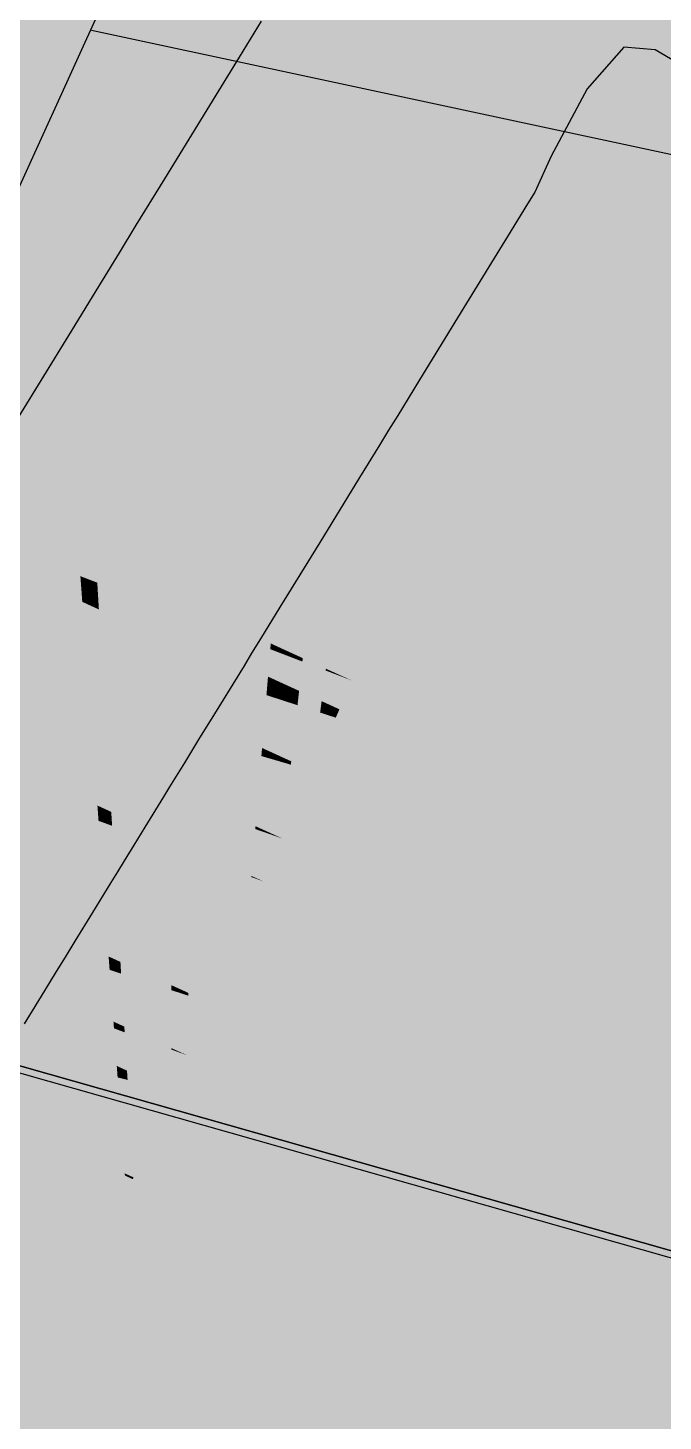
# Model space of a CAD drawing. Header units: millimetres. Extents: x 340454 to 342791, y 6993867 to 6995092.
# Drawn here: x 340714.38 to 340717.31, y 6994448.86 to 6994455.29 of the extents above; entities that cross this region are included whole.
import ezdxf

# ---------------------------------------------------------------- set-up
doc = ezdxf.new("R2010")
doc.units = ezdxf.units.MM
doc.header["$LTSCALE"] = 10
for name, color, linetype in [('A-MODELAGEM', 7, 'Continuous'), ('F-HZ-CORREDOR-FEAT', 2, 'Continuous'), ('Logo Inovar', 104, 'Continuous'), ('Lotes', 7, 'Continuous'), ('T-HM-CURVA_INTERMEDIARIA', 45, 'Continuous'), ('TRAMA', 7, 'Continuous'), ('URB-Quadras', 3, 'Continuous')]:
    doc.layers.add(name, color=color, linetype=linetype)
doc.layers.add('PDF_VIAS', color=7, linetype='Continuous', true_color=0x818181)
pattern_1 = [(45, (337861.49948, 6993610.78793), (0, 0.215526147), [0.4572, -0.1524]), (135, (337861.60724, 6993610.8957), (2e-17, 0.215526147), [0.4572, -0.1524])]

msp = doc.modelspace()

# ---------------------------------------------------------------- hatches: boundary and pattern name
at = {"layer": 'Logo Inovar'}
h = msp.add_hatch(dxfattribs=at)
h.set_pattern_fill('GRASS', color=253, scale=0.05)
h.set_pattern_definition([(90, (337861.4995, 6993200.848), (-0.8980256, 0.8980256), [0.238125, -1.5579262]), (45, (337861.4995, 6993200.848), (-0.8980256, 0.8980256), [0.238125, -1.031875]), (135, (337861.4995, 6993200.848), (-0.8980256, -0.8980256), [0.238125, -1.031875])])
h.paths.add_polyline_path([(340796.2247, 6994427.2268), (340795.3493, 6994431.341), (340794.8357, 6994432.9734), (340792.4255, 6994434.3976), (340789.8327, 6994433.5942), (340788.1895, 6994434.0507), (340786.6922, 6994435.4383), (340785.1272, 6994436.4533), (340779.3157, 6994440.2221), (340773.9499, 6994443.0594), (340773.0985, 6994443.4307), (340748.2707, 6994448.0859), (340714.7618, 6994455.2664), (340712.6866, 6994450.9348)])
at = {"layer": 'TRAMA'}
h = msp.add_hatch(dxfattribs=at)
h.set_pattern_fill('AR-HBONE', color=253, scale=0.0015)
h.set_pattern_definition(pattern_1)
edge = h.paths.add_edge_path()
edge.add_line((340715.8223, 6994459.967), (340715.9303, 6994460.3421))
edge.add_line((340715.9303, 6994460.3421), (340714.912, 6994460.6217))
edge.add_arc((340705.6499, 6994464.4001), 10.0032, 336.95555, 337.80751, ccw=False)
edge.add_line((340714.8548, 6994460.4844), (340711.1097, 6994452.2956))
edge.add_line((340711.1097, 6994452.2956), (340711.4735, 6994452.1292))
edge.add_line((340711.4735, 6994452.1292), (340711.8372, 6994451.9628))
edge.add_line((340711.8372, 6994451.9628), (340712.1084, 6994451.8388))
edge.add_line((340712.1084, 6994451.8388), (340715.8223, 6994459.967))
h = msp.add_hatch(dxfattribs=at)
h.set_pattern_fill('AR-HBONE', color=253, scale=0.0015)
h.set_pattern_definition([(45, (340755.23036, 6994449.10018), (0, 0.21552615), [0.4572, -0.1524]), (135, (340755.33812, 6994449.20794), (2e-17, 0.21552615), [0.4572, -0.1524])])
h.paths.add_polyline_path([(340756.3296, 6994449.254), (340755.847, 6994449.3847), (340755.8457, 6994449.3797), (340754.4102, 6994449.7739), (340754.2778, 6994449.2917, 0.044622), (340755.9825, 6994447.9176)])
h.paths.add_polyline_path([(340716.6553, 6994459.6245), (340720.6048, 6994458.5397), (340720.6108, 6994458.5541), (340720.7985, 6994458.5612), (340720.7889, 6994458.4892), (340720.8948, 6994458.4601), (340720.9078, 6994458.4917), (340721.0493, 6994458.4739), (340721.0785, 6994458.4097), (340721.2063, 6994458.3746), (340721.2507, 6994458.4814), (340721.4384, 6994458.4885), (340721.4156, 6994458.3171), (340721.4964, 6994458.2949), (340721.5476, 6994458.419), (340721.6892, 6994458.4013), (340721.6922, 6994458.3945), (340721.8602, 6994458.4008), (340721.8337, 6994458.2022), (340721.9078, 6994458.1819), (340721.9694, 6994458.3313), (340722.111, 6994458.3136), (340722.2083, 6994458.0994), (340727.5233, 6994456.6396), (340727.5825, 6994456.7821), (340727.7702, 6994456.7892), (340727.7423, 6994456.5795), (340727.8136, 6994456.5599), (340727.8794, 6994456.7197), (340728.021, 6994456.7019), (340728.1242, 6994456.4746), (340728.1248, 6994456.4745), (340728.2223, 6994456.7094), (340728.41, 6994456.7165), (340728.3715, 6994456.4273), (340728.3399, 6994456.4154), (340728.5659, 6994456.3533), (340728.4543, 6994456.4893), (340728.5193, 6994456.647), (340728.6608, 6994456.6293), (340728.6639, 6994456.6225), (340728.8318, 6994456.6288), (340728.7933, 6994456.3396), (340728.7184, 6994456.3114), (340729.0176, 6994456.2293), (340728.8761, 6994456.4016), (340728.9411, 6994456.5593), (340729.0826, 6994456.5416), (340729.1841, 6994456.3181), (340729.09, 6994456.2094), (340754.2778, 6994449.2917), (340754.4102, 6994449.7739), (340716.7018, 6994460.1302), (340716.5096, 6994460.1853), (340716.3988, 6994459.8009), (340716.2109, 6994459.855), (340712.4722, 6994451.6724), (340712.5647, 6994451.6301), (340712.9269, 6994451.4645)])
h = msp.add_hatch(dxfattribs=at)
h.set_pattern_fill('MUDST', color=253, scale=0.8)
h.set_pattern_definition([(0, (340635.80378, 6994418.6693), (0.4, 0.2), [0.2, -0.2, 0, -0.2, 0, -0.2])])
edge = h.paths.add_edge_path()
edge.add_arc((340775.0185, 6994431.6768), 64.7097, 154.412233, 158.620376)
edge.add_line((340714.7618, 6994455.2664), (340748.2707, 6994448.0859))
edge.add_line((340748.2707, 6994448.0859), (340771.8655, 6994443.6619))
edge.add_arc((340774.748, 6994446.1866), 3.8318, 208.00531, 221.21397, ccw=False)
edge.add_arc((340767.319, 6994441.4674), 4.9895, 35.81786, 101.46147)
edge.add_arc((340762.8138, 6994458.1365), 12.2919, 226.01774, 286.61018, ccw=False)
edge.add_line((340754.2778, 6994449.2917), (340716.6553, 6994459.6245))
h = msp.add_hatch(dxfattribs=at)
h.set_pattern_fill('AR-HBONE', color=253, scale=0.0015)
h.set_pattern_definition(pattern_1)
h.paths.add_polyline_path([(340709.0569, 6994447.807), (340802.2143, 6994421.369), (340803.3046, 6994425.2175), (340710.7401, 6994451.4873)])

# ---------------------------------------------------------------- linework, layer by layer
at = {"layer": 'A-MODELAGEM', "color": 161, "linetype": 'Continuous', "lineweight": -3}
for points in [[(340716.8201, 6994454.4866), (340717.2937, 6994455.5908), (340716.3858, 6994455.5367)], [(340715.8136, 6994454.9465), (340715.8678, 6994455.5058), (340715.7097, 6994454.994)], [(340715.7097, 6994454.994), (340715.8678, 6994455.5058), (340715.7518, 6994455.4989)], [(340715.9267, 6994454.8948), (340715.996, 6994455.5134), (340715.8136, 6994454.9465)], [(340715.8136, 6994454.9465), (340715.996, 6994455.5134), (340715.8678, 6994455.5058)], [(340716.0837, 6994454.8231), (340716.1771, 6994455.5242), (340715.9267, 6994454.8948)], [(340715.9267, 6994454.8948), (340716.1771, 6994455.5242), (340715.996, 6994455.5134)], [(340716.1921, 6994454.7736), (340716.3043, 6994455.5318), (340716.0837, 6994454.8231)], [(340716.0837, 6994454.8231), (340716.3043, 6994455.5318), (340716.1771, 6994455.5242)], [(340716.2081, 6994454.7663), (340716.3232, 6994455.5329), (340716.1921, 6994454.7736)], [(340716.1921, 6994454.7736), (340716.3232, 6994455.5329), (340716.3043, 6994455.5318)], [(340716.2608, 6994454.7422), (340716.3858, 6994455.5367), (340716.2081, 6994454.7663)], [(340716.2081, 6994454.7663), (340716.3858, 6994455.5367), (340716.3232, 6994455.5329)], [(340716.8201, 6994454.4866), (340716.3858, 6994455.5367), (340716.2608, 6994454.7422)], [(340714.3356, 6994455.4989), (340713.9774, 6994454.991), (340714.4196, 6994455.4407)], [(340714.4196, 6994455.4407), (340713.9774, 6994454.991), (340714.4641, 6994454.841)], [(340714.4196, 6994455.4407), (340714.5556, 6994455.0412), (340714.5295, 6994455.4697)], [(340714.4196, 6994455.4407), (340714.4641, 6994454.841), (340714.5556, 6994455.0412)], [(340714.5295, 6994455.4697), (340714.5556, 6994455.0412), (340714.7371, 6994455.4384)], [(340715.2008, 6994455.2265), (340715.2053, 6994455.4663), (340715.0318, 6994455.3038)], [(340715.4341, 6994455.4799), (340715.2053, 6994455.4663), (340715.2008, 6994455.2265)], [(340715.4179, 6994455.1273), (340715.4341, 6994455.4799), (340715.2008, 6994455.2265)], [(340715.7518, 6994455.4989), (340715.4341, 6994455.4799), (340715.4179, 6994455.1273)], [(340715.7097, 6994454.994), (340715.7518, 6994455.4989), (340715.4179, 6994455.1273)], [(340715.0318, 6994455.3038), (340714.7371, 6994455.4384), (340714.5556, 6994455.0412)], [(340715.0332, 6994454.3893), (340715.0318, 6994455.3038), (340714.5556, 6994455.0412)], [(340715.0332, 6994454.3893), (340715.2008, 6994455.2265), (340715.0318, 6994455.3038)], [(340715.185, 6994454.3975), (340715.2008, 6994455.2265), (340715.0332, 6994454.3893)], [(340715.185, 6994454.3975), (340715.4179, 6994455.1273), (340715.2008, 6994455.2265)], [(340715.3848, 6994454.4084), (340715.4179, 6994455.1273), (340715.185, 6994454.3975)], [(340715.7097, 6994454.994), (340715.4179, 6994455.1273), (340715.3848, 6994454.4084)], [(340713.9774, 6994454.991), (340714.0398, 6994454.5245), (340714.4641, 6994454.841)], [(340714.5968, 6994454.3655), (340714.5556, 6994455.0412), (340714.4641, 6994454.841)], [(340715.0332, 6994454.3893), (340714.5556, 6994455.0412), (340714.5968, 6994454.3655)], [(340715.6621, 6994454.4235), (340715.7097, 6994454.994), (340715.3848, 6994454.4084)], [(340715.6621, 6994454.4235), (340715.8136, 6994454.9465), (340715.7097, 6994454.994)], [(340715.7634, 6994454.4291), (340715.8136, 6994454.9465), (340715.6621, 6994454.4235)], [(340715.7634, 6994454.4291), (340715.9267, 6994454.8948), (340715.8136, 6994454.9465)], [(340715.8752, 6994454.4352), (340715.9267, 6994454.8948), (340715.7634, 6994454.4291)], [(340716.0837, 6994454.8231), (340715.9267, 6994454.8948), (340715.8752, 6994454.4352)], [(340714.4641, 6994454.841), (340714.0398, 6994454.5245), (340714.2379, 6994454.3459)], [(340714.4998, 6994454.3602), (340714.4641, 6994454.841), (340714.2379, 6994454.3459)], [(340714.5968, 6994454.3655), (340714.4641, 6994454.841), (340714.4998, 6994454.3602)], [(340716.0332, 6994454.4438), (340716.0837, 6994454.8231), (340715.8752, 6994454.4352)], [(340716.1921, 6994454.7736), (340716.0837, 6994454.8231), (340716.0332, 6994454.4438)], [(340716.1442, 6994454.4498), (340716.1921, 6994454.7736), (340716.0332, 6994454.4438)], [(340716.1442, 6994454.4498), (340716.2081, 6994454.7663), (340716.1921, 6994454.7736)], [(340716.1607, 6994454.4507), (340716.2081, 6994454.7663), (340716.1442, 6994454.4498)], [(340716.1607, 6994454.4507), (340716.2608, 6994454.7422), (340716.2081, 6994454.7663)], [(340716.2153, 6994454.4537), (340716.2608, 6994454.7422), (340716.1607, 6994454.4507)], [(340716.8201, 6994454.4866), (340716.2608, 6994454.7422), (340716.2153, 6994454.4537)], [(340716.3465, 6994453.3825), (340716.8201, 6994454.4866), (340716.2153, 6994454.4537)], [(340715.6621, 6994454.4235), (340715.3848, 6994454.4084), (340715.3584, 6994453.834)], [(340715.6037, 6994453.7219), (340715.6621, 6994454.4235), (340715.3584, 6994453.834)], [(340715.691, 6994453.682), (340715.7634, 6994454.4291), (340715.6037, 6994453.7219)], [(340715.6037, 6994453.7219), (340715.7634, 6994454.4291), (340715.6621, 6994454.4235)], [(340715.7861, 6994453.6386), (340715.8752, 6994454.4352), (340715.691, 6994453.682)], [(340715.691, 6994453.682), (340715.8752, 6994454.4352), (340715.7634, 6994454.4291)], [(340715.918, 6994453.5783), (340716.0332, 6994454.4438), (340715.7861, 6994453.6386)], [(340715.7861, 6994453.6386), (340716.0332, 6994454.4438), (340715.8752, 6994454.4352)], [(340716.0091, 6994453.5367), (340716.1442, 6994454.4498), (340715.918, 6994453.5783)], [(340715.918, 6994453.5783), (340716.1442, 6994454.4498), (340716.0332, 6994454.4438)], [(340716.0225, 6994453.5305), (340716.1607, 6994454.4507), (340716.0091, 6994453.5367)], [(340716.0091, 6994453.5367), (340716.1607, 6994454.4507), (340716.1442, 6994454.4498)], [(340716.0225, 6994453.5305), (340716.2153, 6994454.4537), (340716.1607, 6994454.4507)], [(340716.0668, 6994453.5103), (340716.2153, 6994454.4537), (340716.0225, 6994453.5305)], [(340716.3465, 6994453.3825), (340716.2153, 6994454.4537), (340716.0668, 6994453.5103)], [(340714.5101, 6994454.2216), (340714.2379, 6994454.3459), (340714.1032, 6994454.0511)], [(340714.5101, 6994454.2216), (340714.4998, 6994454.3602), (340714.2379, 6994454.3459)], [(340714.5968, 6994454.3655), (340714.4998, 6994454.3602), (340714.5101, 6994454.2216)], [(340714.6083, 6994454.1767), (340714.5968, 6994454.3655), (340714.5101, 6994454.2216)], [(340715.0332, 6994454.3893), (340714.5968, 6994454.3655), (340714.6083, 6994454.1767)], [(340715.0339, 6994453.9823), (340715.0332, 6994454.3893), (340714.6083, 6994454.1767)], [(340715.0339, 6994453.9823), (340715.185, 6994454.3975), (340715.0332, 6994454.3893)], [(340715.1759, 6994453.9174), (340715.185, 6994454.3975), (340715.0339, 6994453.9823)], [(340715.3584, 6994453.834), (340715.3848, 6994454.4084), (340715.1759, 6994453.9174)], [(340715.1759, 6994453.9174), (340715.3848, 6994454.4084), (340715.185, 6994454.3975)], [(340714.579, 6994453.2951), (340714.5101, 6994454.2216), (340714.1032, 6994454.0511)], [(340714.579, 6994453.2951), (340714.6083, 6994454.1767), (340714.5101, 6994454.2216)], [(340714.6619, 6994453.2992), (340714.6083, 6994454.1767), (340714.579, 6994453.2951)], [(340715.0339, 6994453.9823), (340714.6083, 6994454.1767), (340714.6619, 6994453.2992)], [(340714.579, 6994453.2951), (340714.1032, 6994454.0511), (340714.207, 6994453.2767)], [(340715.0349, 6994453.3176), (340715.0339, 6994453.9823), (340714.6619, 6994453.2992)], [(340715.0349, 6994453.3176), (340715.1759, 6994453.9174), (340715.0339, 6994453.9823)], [(340715.1647, 6994453.324), (340715.1759, 6994453.9174), (340715.0349, 6994453.3176)], [(340715.1647, 6994453.324), (340715.3584, 6994453.834), (340715.1759, 6994453.9174)], [(340715.3353, 6994453.3325), (340715.3584, 6994453.834), (340715.1647, 6994453.324)], [(340715.6037, 6994453.7219), (340715.3584, 6994453.834), (340715.3353, 6994453.3325)], [(340715.5722, 6994453.3442), (340715.6037, 6994453.7219), (340715.3353, 6994453.3325)], [(340715.5722, 6994453.3442), (340715.691, 6994453.682), (340715.6037, 6994453.7219)], [(340715.6586, 6994453.3485), (340715.691, 6994453.682), (340715.5722, 6994453.3442)], [(340715.6586, 6994453.3485), (340715.7861, 6994453.6386), (340715.691, 6994453.682)], [(340715.7541, 6994453.3532), (340715.7861, 6994453.6386), (340715.6586, 6994453.3485)], [(340715.918, 6994453.5783), (340715.7861, 6994453.6386), (340715.7541, 6994453.3532)], [(340715.8889, 6994453.3599), (340715.918, 6994453.5783), (340715.7541, 6994453.3532)], [(340716.0091, 6994453.5367), (340715.918, 6994453.5783), (340715.8889, 6994453.3599)], [(340715.9837, 6994453.3646), (340716.0091, 6994453.5367), (340715.8889, 6994453.3599)], [(340715.9837, 6994453.3646), (340716.0225, 6994453.5305), (340716.0091, 6994453.5367)], [(340715.9977, 6994453.3653), (340716.0225, 6994453.5305), (340715.9837, 6994453.3646)], [(340716.0668, 6994453.5103), (340716.0225, 6994453.5305), (340715.9977, 6994453.3653)], [(340716.0443, 6994453.3676), (340716.0668, 6994453.5103), (340715.9977, 6994453.3653)], [(340716.3465, 6994453.3825), (340716.0668, 6994453.5103), (340716.0443, 6994453.3676)], [(340715.8729, 6994452.2784), (340716.3465, 6994453.3825), (340716.0443, 6994453.3676)], [(340715.0349, 6994453.3176), (340714.6619, 6994453.2992), (340714.6912, 6994452.8183)], [(340715.036, 6994452.6608), (340715.0349, 6994453.3176), (340714.6912, 6994452.8183)], [(340715.036, 6994452.6608), (340715.1647, 6994453.324), (340715.0349, 6994453.3176)], [(340715.1511, 6994452.6082), (340715.1647, 6994453.324), (340715.036, 6994452.6608)], [(340715.2989, 6994452.5407), (340715.3353, 6994453.3325), (340715.1511, 6994452.6082)], [(340715.1511, 6994452.6082), (340715.3353, 6994453.3325), (340715.1647, 6994453.324)], [(340715.2989, 6994452.5407), (340715.5722, 6994453.3442), (340715.3353, 6994453.3325)], [(340715.4976, 6994452.4499), (340715.5722, 6994453.3442), (340715.2989, 6994452.5407)], [(340715.5684, 6994452.4175), (340715.6586, 6994453.3485), (340715.4976, 6994452.4499)], [(340715.4976, 6994452.4499), (340715.6586, 6994453.3485), (340715.5722, 6994453.3442)], [(340715.5684, 6994452.4175), (340715.7541, 6994453.3532), (340715.6586, 6994453.3485)], [(340715.6454, 6994452.3823), (340715.7541, 6994453.3532), (340715.5684, 6994452.4175)], [(340715.7523, 6994452.3335), (340715.8889, 6994453.3599), (340715.6454, 6994452.3823)], [(340715.6454, 6994452.3823), (340715.8889, 6994453.3599), (340715.7541, 6994453.3532)], [(340715.8261, 6994452.2998), (340715.9837, 6994453.3646), (340715.7523, 6994452.3335)], [(340715.7523, 6994452.3335), (340715.9837, 6994453.3646), (340715.8889, 6994453.3599)], [(340715.837, 6994452.2948), (340715.9977, 6994453.3653), (340715.8261, 6994452.2998)], [(340715.8261, 6994452.2998), (340715.9977, 6994453.3653), (340715.9837, 6994453.3646)], [(340715.837, 6994452.2948), (340716.0443, 6994453.3676), (340715.9977, 6994453.3653)], [(340715.8729, 6994452.2784), (340716.0443, 6994453.3676), (340715.837, 6994452.2948)], [(340714.579, 6994453.2951), (340714.207, 6994453.2767), (340714.2408, 6994453.0241)], [(340714.6117, 6994452.8547), (340714.579, 6994453.2951), (340714.2408, 6994453.0241)], [(340714.6117, 6994452.8547), (340714.6619, 6994453.2992), (340714.579, 6994453.2951)], [(340714.6912, 6994452.8183), (340714.6619, 6994453.2992), (340714.6117, 6994452.8547)], [(340714.6117, 6994452.8547), (340714.2408, 6994453.0241), (340714.2575, 6994452.8995)], [(340714.6186, 6994452.7606), (340714.2575, 6994452.8995), (340714.2635, 6994452.8548)], [(340714.6186, 6994452.7606), (340714.6117, 6994452.8547), (340714.2575, 6994452.8995)], [(340714.6239, 6994452.6902), (340714.6186, 6994452.7606), (340714.2635, 6994452.8548)], [(340714.6239, 6994452.6902), (340714.2635, 6994452.8548), (340714.2682, 6994452.8194)], [(340714.6258, 6994452.6637), (340714.2682, 6994452.8194), (340714.2701, 6994452.8054)], [(340714.6258, 6994452.6637), (340714.6239, 6994452.6902), (340714.2682, 6994452.8194)], [(340714.6274, 6994452.6422), (340714.2701, 6994452.8054), (340714.2982, 6994452.5956)], [(340714.6274, 6994452.6422), (340714.6258, 6994452.6637), (340714.2701, 6994452.8054)], [(340714.6912, 6994452.8183), (340714.6117, 6994452.8547), (340714.6186, 6994452.7606)], [(340714.6966, 6994452.7307), (340714.6912, 6994452.8183), (340714.6186, 6994452.7606)], [(340715.036, 6994452.6608), (340714.6912, 6994452.8183), (340714.6966, 6994452.7307)], [(340714.6966, 6994452.7307), (340714.6186, 6994452.7606), (340714.6239, 6994452.6902)], [(340714.7012, 6994452.6548), (340714.6966, 6994452.7307), (340714.6239, 6994452.6902)], [(340714.7012, 6994452.6548), (340714.6239, 6994452.6902), (340714.6258, 6994452.6637)], [(340715.0361, 6994452.6001), (340714.6966, 6994452.7307), (340714.7012, 6994452.6548)], [(340715.0361, 6994452.6001), (340715.036, 6994452.6608), (340714.6966, 6994452.7307)], [(340714.6391, 6994452.4846), (340714.6274, 6994452.6422), (340714.2982, 6994452.5956)], [(340714.7027, 6994452.6302), (340714.6258, 6994452.6637), (340714.6274, 6994452.6422)], [(340714.7027, 6994452.6302), (340714.7012, 6994452.6548), (340714.6258, 6994452.6637)], [(340714.7041, 6994452.6071), (340714.6274, 6994452.6422), (340714.6391, 6994452.4846)], [(340714.7041, 6994452.6071), (340714.7027, 6994452.6302), (340714.6274, 6994452.6422)], [(340715.0362, 6994452.5018), (340714.7012, 6994452.6548), (340714.7027, 6994452.6302)], [(340715.0362, 6994452.5018), (340715.0361, 6994452.6001), (340714.7012, 6994452.6548)], [(340715.0363, 6994452.485), (340714.7027, 6994452.6302), (340714.7041, 6994452.6071)], [(340715.0363, 6994452.485), (340715.0362, 6994452.5018), (340714.7027, 6994452.6302)], [(340715.1511, 6994452.6082), (340715.036, 6994452.6608), (340715.0361, 6994452.6001)], [(340714.6391, 6994452.4846), (340714.2982, 6994452.5956), (340714.3122, 6994452.4908)], [(340714.7131, 6994452.4605), (340714.7041, 6994452.6071), (340714.6391, 6994452.4846)], [(340715.0363, 6994452.4553), (340714.7041, 6994452.6071), (340714.7131, 6994452.4605)], [(340715.0363, 6994452.4553), (340715.0363, 6994452.485), (340714.7041, 6994452.6071)], [(340715.1501, 6994452.5563), (340715.1511, 6994452.6082), (340715.0361, 6994452.6001)], [(340715.1501, 6994452.5563), (340715.0361, 6994452.6001), (340715.0362, 6994452.5018)], [(340715.1481, 6994452.4506), (340715.1501, 6994452.5563), (340715.0362, 6994452.5018)], [(340715.297, 6994452.4998), (340715.1501, 6994452.5563), (340715.1481, 6994452.4506)], [(340715.2989, 6994452.5407), (340715.1511, 6994452.6082), (340715.1501, 6994452.5563)], [(340715.297, 6994452.4998), (340715.2989, 6994452.5407), (340715.1501, 6994452.5563)], [(340714.6502, 6994452.3364), (340714.3122, 6994452.4908), (340714.3438, 6994452.2552)], [(340714.6502, 6994452.3364), (340714.6391, 6994452.4846), (340714.3122, 6994452.4908)], [(340714.7131, 6994452.4605), (340714.6391, 6994452.4846), (340714.6502, 6994452.3364)], [(340715.1481, 6994452.4506), (340715.0362, 6994452.5018), (340715.0363, 6994452.485)], [(340715.1478, 6994452.4364), (340715.0363, 6994452.485), (340715.0363, 6994452.4553)], [(340715.1478, 6994452.4364), (340715.1481, 6994452.4506), (340715.0363, 6994452.485)], [(340715.2917, 6994452.385), (340715.297, 6994452.4998), (340715.1481, 6994452.4506)], [(340715.4954, 6994452.4235), (340715.297, 6994452.4998), (340715.2917, 6994452.385)], [(340715.4976, 6994452.4499), (340715.2989, 6994452.5407), (340715.297, 6994452.4998)], [(340715.4954, 6994452.4235), (340715.4976, 6994452.4499), (340715.297, 6994452.4998)], [(340714.7227, 6994452.3033), (340714.7131, 6994452.4605), (340714.6502, 6994452.3364)], [(340715.0365, 6994452.3553), (340714.7131, 6994452.4605), (340714.7227, 6994452.3033)], [(340715.0365, 6994452.3553), (340715.0363, 6994452.4553), (340714.7131, 6994452.4605)], [(340715.1472, 6994452.4047), (340715.0363, 6994452.4553), (340715.0365, 6994452.3553)], [(340715.1472, 6994452.4047), (340715.1478, 6994452.4364), (340715.0363, 6994452.4553)], [(340715.2912, 6994452.374), (340715.1478, 6994452.4364), (340715.1472, 6994452.4047)], [(340715.2917, 6994452.385), (340715.1481, 6994452.4506), (340715.1478, 6994452.4364)], [(340715.2912, 6994452.374), (340715.2917, 6994452.385), (340715.1478, 6994452.4364)], [(340715.4849, 6994452.2968), (340715.4954, 6994452.4235), (340715.2917, 6994452.385)], [(340715.5663, 6994452.3963), (340715.4954, 6994452.4235), (340715.4849, 6994452.2968)], [(340715.5684, 6994452.4175), (340715.4976, 6994452.4499), (340715.4954, 6994452.4235)], [(340715.5663, 6994452.3963), (340715.5684, 6994452.4175), (340715.4954, 6994452.4235)], [(340715.6454, 6994452.3823), (340715.5684, 6994452.4175), (340715.5663, 6994452.3963)], [(340715.0368, 6994452.1597), (340715.0365, 6994452.3553), (340714.7227, 6994452.3033)], [(340715.1456, 6994452.3197), (340715.1472, 6994452.4047), (340715.0365, 6994452.3553)], [(340715.1456, 6994452.3197), (340715.0365, 6994452.3553), (340715.0368, 6994452.1597)], [(340715.2897, 6994452.3396), (340715.1472, 6994452.4047), (340715.1456, 6994452.3197)], [(340715.2897, 6994452.3396), (340715.2912, 6994452.374), (340715.1472, 6994452.4047)], [(340715.4843, 6994452.2899), (340715.2912, 6994452.374), (340715.2897, 6994452.3396)], [(340715.4849, 6994452.2968), (340715.2917, 6994452.385), (340715.2912, 6994452.374)], [(340715.4843, 6994452.2899), (340715.4849, 6994452.2968), (340715.2912, 6994452.374)], [(340715.5536, 6994452.2654), (340715.5663, 6994452.3963), (340715.4849, 6994452.2968)], [(340715.6436, 6994452.3665), (340715.5663, 6994452.3963), (340715.5536, 6994452.2654)], [(340715.6285, 6994452.2312), (340715.6436, 6994452.3665), (340715.5536, 6994452.2654)], [(340715.6436, 6994452.3665), (340715.6454, 6994452.3823), (340715.5663, 6994452.3963)], [(340715.7512, 6994452.3252), (340715.6436, 6994452.3665), (340715.6285, 6994452.2312)], [(340715.7523, 6994452.3335), (340715.6454, 6994452.3823), (340715.6436, 6994452.3665)], [(340715.7512, 6994452.3252), (340715.7523, 6994452.3335), (340715.6436, 6994452.3665)], [(340714.6631, 6994452.1618), (340714.6502, 6994452.3364), (340714.3438, 6994452.2552)], [(340714.6631, 6994452.1618), (340714.7227, 6994452.3033), (340714.6502, 6994452.3364)], [(340714.7325, 6994452.1415), (340714.7227, 6994452.3033), (340714.6631, 6994452.1618)], [(340715.0368, 6994452.1597), (340714.7227, 6994452.3033), (340714.7325, 6994452.1415)], [(340715.1417, 6994452.1118), (340715.1456, 6994452.3197), (340715.0368, 6994452.1597)], [(340715.2866, 6994452.2738), (340715.1456, 6994452.3197), (340715.1417, 6994452.1118)], [(340715.2866, 6994452.2738), (340715.2897, 6994452.3396), (340715.1456, 6994452.3197)], [(340715.4811, 6994452.2521), (340715.2897, 6994452.3396), (340715.2866, 6994452.2738)], [(340715.4811, 6994452.2521), (340715.4843, 6994452.2899), (340715.2897, 6994452.3396)], [(340715.5531, 6994452.26), (340715.4843, 6994452.2899), (340715.4811, 6994452.2521)], [(340715.5536, 6994452.2654), (340715.4849, 6994452.2968), (340715.4843, 6994452.2899)], [(340715.5531, 6994452.26), (340715.5536, 6994452.2654), (340715.4843, 6994452.2899)], [(340715.7324, 6994452.1837), (340715.7512, 6994452.3252), (340715.6285, 6994452.2312)], [(340715.8257, 6994452.2966), (340715.7512, 6994452.3252), (340715.7324, 6994452.1837)], [(340715.8041, 6994452.1509), (340715.8257, 6994452.2966), (340715.7324, 6994452.1837)], [(340715.8261, 6994452.2998), (340715.7523, 6994452.3335), (340715.7512, 6994452.3252)], [(340715.8257, 6994452.2966), (340715.8261, 6994452.2998), (340715.7512, 6994452.3252)], [(340715.8041, 6994452.1509), (340715.8366, 6994452.2923), (340715.8257, 6994452.2966)], [(340715.8147, 6994452.1461), (340715.8366, 6994452.2923), (340715.8041, 6994452.1509)], [(340715.8147, 6994452.1461), (340715.8729, 6994452.2784), (340715.8366, 6994452.2923)], [(340715.837, 6994452.2948), (340715.8261, 6994452.2998), (340715.8257, 6994452.2966)], [(340715.8366, 6994452.2923), (340715.837, 6994452.2948), (340715.8257, 6994452.2966)], [(340715.8729, 6994452.2784), (340715.837, 6994452.2948), (340715.8366, 6994452.2923)], [(340714.6631, 6994452.1618), (340714.3438, 6994452.2552), (340714.3657, 6994452.0913)], [(340715.2763, 6994452.0503), (340715.2866, 6994452.2738), (340715.1417, 6994452.1118)], [(340715.4778, 6994452.2116), (340715.2866, 6994452.2738), (340715.2763, 6994452.0503)], [(340715.4778, 6994452.2116), (340715.4811, 6994452.2521), (340715.2866, 6994452.2738)], [(340715.5493, 6994452.221), (340715.4811, 6994452.2521), (340715.4778, 6994452.2116)], [(340715.5493, 6994452.221), (340715.5531, 6994452.26), (340715.4811, 6994452.2521)], [(340715.628, 6994452.2273), (340715.5531, 6994452.26), (340715.5493, 6994452.221)], [(340715.6235, 6994452.187), (340715.628, 6994452.2273), (340715.5493, 6994452.221)], [(340715.6285, 6994452.2312), (340715.5536, 6994452.2654), (340715.5531, 6994452.26)], [(340715.628, 6994452.2273), (340715.6285, 6994452.2312), (340715.5531, 6994452.26)], [(340715.7322, 6994452.182), (340715.628, 6994452.2273), (340715.6235, 6994452.187)], [(340715.7324, 6994452.1837), (340715.6285, 6994452.2312), (340715.628, 6994452.2273)], [(340715.7322, 6994452.182), (340715.7324, 6994452.1837), (340715.628, 6994452.2273)], [(340714.679, 6994451.9482), (340714.6631, 6994452.1618), (340714.3657, 6994452.0913)], [(340714.679, 6994451.9482), (340714.7325, 6994452.1415), (340714.6631, 6994452.1618)], [(340715.037, 6994452.0524), (340715.0368, 6994452.1597), (340714.7325, 6994452.1415)], [(340715.1417, 6994452.1118), (340715.0368, 6994452.1597), (340715.037, 6994452.0524)], [(340715.4574, 6994451.9676), (340715.4778, 6994452.2116), (340715.2763, 6994452.0503)], [(340715.4574, 6994451.9676), (340715.5462, 6994452.1893), (340715.4778, 6994452.2116)], [(340715.5219, 6994451.9381), (340715.5462, 6994452.1893), (340715.4574, 6994451.9676)], [(340715.5462, 6994452.1893), (340715.5493, 6994452.221), (340715.4778, 6994452.2116)], [(340715.5219, 6994451.9381), (340715.6211, 6994452.165), (340715.5462, 6994452.1893)], [(340715.5921, 6994451.906), (340715.6211, 6994452.165), (340715.5219, 6994451.9381)], [(340715.6235, 6994452.187), (340715.5493, 6994452.221), (340715.5462, 6994452.1893)], [(340715.6211, 6994452.165), (340715.6235, 6994452.187), (340715.5462, 6994452.1893)], [(340715.7254, 6994452.131), (340715.6211, 6994452.165), (340715.5921, 6994451.906)], [(340715.7266, 6994452.14), (340715.6235, 6994452.187), (340715.6211, 6994452.165)], [(340715.7254, 6994452.131), (340715.7266, 6994452.14), (340715.6211, 6994452.165)], [(340715.7266, 6994452.14), (340715.7322, 6994452.182), (340715.6235, 6994452.187)], [(340715.8041, 6994452.1507), (340715.7322, 6994452.182), (340715.7266, 6994452.14)], [(340715.8041, 6994452.1509), (340715.7324, 6994452.1837), (340715.7322, 6994452.182)], [(340715.8041, 6994452.1507), (340715.8041, 6994452.1509), (340715.7322, 6994452.182)], [(340714.3835, 6994451.9587), (340713.9115, 6994452.1241), (340713.9272, 6994452.0537)], [(340714.3835, 6994451.9587), (340714.3657, 6994452.0913), (340713.9115, 6994452.1241)], [(340714.7462, 6994451.9175), (340714.7325, 6994452.1415), (340714.679, 6994451.9482)], [(340715.037, 6994452.0524), (340714.7325, 6994452.1415), (340714.7462, 6994451.9175)], [(340715.14, 6994452.0223), (340715.1417, 6994452.1118), (340715.037, 6994452.0524)], [(340715.2763, 6994452.0503), (340715.1417, 6994452.1118), (340715.14, 6994452.0223)], [(340715.6895, 6994451.8615), (340715.7254, 6994452.131), (340715.5921, 6994451.906)], [(340715.6895, 6994451.8615), (340715.7977, 6994452.1075), (340715.7254, 6994452.131)], [(340715.7977, 6994452.1075), (340715.7266, 6994452.14), (340715.7254, 6994452.131)], [(340715.7977, 6994452.1075), (340715.8041, 6994452.1507), (340715.7266, 6994452.14)], [(340715.8147, 6994452.1461), (340715.8041, 6994452.1507), (340715.7977, 6994452.1075)], [(340715.8147, 6994452.1461), (340715.8041, 6994452.1509), (340715.8041, 6994452.1507)], [(340714.3997, 6994451.8378), (340713.9272, 6994452.0537), (340713.9604, 6994451.9041)], [(340714.3997, 6994451.8378), (340714.3835, 6994451.9587), (340713.9272, 6994452.0537)], [(340714.679, 6994451.9482), (340714.3657, 6994452.0913), (340714.3835, 6994451.9587)], [(340715.0374, 6994451.7844), (340715.037, 6994452.0524), (340714.7462, 6994451.9175)], [(340715.0374, 6994451.7844), (340715.14, 6994452.0223), (340715.037, 6994452.0524)], [(340715.2733, 6994451.9833), (340715.2763, 6994452.0503), (340715.14, 6994452.0223)], [(340715.4574, 6994451.9676), (340715.2763, 6994452.0503), (340715.2733, 6994451.9833)], [(340715.1346, 6994451.74), (340715.14, 6994452.0223), (340715.0374, 6994451.7844)], [(340715.2733, 6994451.9833), (340715.14, 6994452.0223), (340715.1346, 6994451.74)], [(340715.2595, 6994451.683), (340715.2733, 6994451.9833), (340715.1346, 6994451.74)], [(340715.4543, 6994451.9303), (340715.2733, 6994451.9833), (340715.2595, 6994451.683)], [(340715.4543, 6994451.9303), (340715.4574, 6994451.9676), (340715.2733, 6994451.9833)], [(340715.5219, 6994451.9381), (340715.4574, 6994451.9676), (340715.4543, 6994451.9303)], [(340714.4131, 6994451.7377), (340713.9604, 6994451.9041), (340713.9762, 6994451.8328)], [(340714.4131, 6994451.7377), (340714.3997, 6994451.8378), (340713.9604, 6994451.9041)], [(340714.6861, 6994451.8527), (340714.3835, 6994451.9587), (340714.3997, 6994451.8378)], [(340714.6861, 6994451.8527), (340714.679, 6994451.9482), (340714.3835, 6994451.9587)], [(340714.7462, 6994451.9175), (340714.679, 6994451.9482), (340714.6861, 6994451.8527)], [(340714.7515, 6994451.8297), (340714.7462, 6994451.9175), (340714.6861, 6994451.8527)], [(340715.0374, 6994451.7844), (340714.7462, 6994451.9175), (340714.7515, 6994451.8297)], [(340715.4273, 6994451.6063), (340715.4543, 6994451.9303), (340715.2595, 6994451.683)], [(340715.4273, 6994451.6063), (340715.5193, 6994451.9113), (340715.4543, 6994451.9303)], [(340715.487, 6994451.579), (340715.5193, 6994451.9113), (340715.4273, 6994451.6063)], [(340715.5193, 6994451.9113), (340715.5219, 6994451.9381), (340715.4543, 6994451.9303)], [(340715.487, 6994451.579), (340715.5903, 6994451.8905), (340715.5193, 6994451.9113)], [(340715.5921, 6994451.906), (340715.5219, 6994451.9381), (340715.5193, 6994451.9113)], [(340715.5903, 6994451.8905), (340715.5921, 6994451.906), (340715.5193, 6994451.9113)], [(340715.6895, 6994451.8615), (340715.5921, 6994451.906), (340715.5903, 6994451.8905)], [(340714.6973, 6994451.7018), (340714.6861, 6994451.8527), (340714.3997, 6994451.8378)], [(340714.6973, 6994451.7018), (340714.3997, 6994451.8378), (340714.4131, 6994451.7377)], [(340714.6973, 6994451.7018), (340714.7515, 6994451.8297), (340714.6861, 6994451.8527)], [(340715.5521, 6994451.5492), (340715.5903, 6994451.8905), (340715.487, 6994451.579)], [(340715.6895, 6994451.8615), (340715.5903, 6994451.8905), (340715.5521, 6994451.5492)], [(340714.428, 6994451.6264), (340713.9762, 6994451.8328), (340714.0441, 6994451.527)], [(340714.428, 6994451.6264), (340714.4131, 6994451.7377), (340713.9762, 6994451.8328)], [(340714.7611, 6994451.6726), (340714.7515, 6994451.8297), (340714.6973, 6994451.7018)], [(340715.0375, 6994451.7296), (340714.7515, 6994451.8297), (340714.7611, 6994451.6726)], [(340715.0375, 6994451.7296), (340715.0374, 6994451.7844), (340714.7515, 6994451.8297)], [(340715.1346, 6994451.74), (340715.0374, 6994451.7844), (340715.0375, 6994451.7296)], [(340714.7025, 6994451.6313), (340714.4131, 6994451.7377), (340714.428, 6994451.6264)], [(340714.7025, 6994451.6313), (340714.6973, 6994451.7018), (340714.4131, 6994451.7377)], [(340715.0378, 6994451.5462), (340715.0375, 6994451.7296), (340714.7611, 6994451.6726)], [(340715.1338, 6994451.6958), (340715.1346, 6994451.74), (340715.0375, 6994451.7296)], [(340715.1338, 6994451.6958), (340715.0375, 6994451.7296), (340715.0378, 6994451.5462)], [(340715.2595, 6994451.683), (340715.1346, 6994451.74), (340715.1338, 6994451.6958)], [(340714.7611, 6994451.6726), (340714.6973, 6994451.7018), (340714.7025, 6994451.6313)], [(340714.7651, 6994451.6083), (340714.7611, 6994451.6726), (340714.7025, 6994451.6313)], [(340715.0378, 6994451.5462), (340714.7611, 6994451.6726), (340714.7651, 6994451.6083)], [(340715.1301, 6994451.504), (340715.1338, 6994451.6958), (340715.0378, 6994451.5462)], [(340715.258, 6994451.6523), (340715.1338, 6994451.6958), (340715.1301, 6994451.504)], [(340715.2487, 6994451.4498), (340715.258, 6994451.6523), (340715.1301, 6994451.504)], [(340715.258, 6994451.6523), (340715.2595, 6994451.683), (340715.1338, 6994451.6958)], [(340715.4262, 6994451.5933), (340715.258, 6994451.6523), (340715.2487, 6994451.4498)], [(340715.4273, 6994451.6063), (340715.2595, 6994451.683), (340715.258, 6994451.6523)], [(340715.4262, 6994451.5933), (340715.4273, 6994451.6063), (340715.258, 6994451.6523)], [(340714.4553, 6994451.4229), (340714.428, 6994451.6264), (340714.0441, 6994451.527)], [(340714.7125, 6994451.4964), (340714.7025, 6994451.6313), (340714.428, 6994451.6264)], [(340714.7125, 6994451.4964), (340714.428, 6994451.6264), (340714.4553, 6994451.4229)], [(340714.7651, 6994451.6083), (340714.7025, 6994451.6313), (340714.7125, 6994451.4964)], [(340714.7736, 6994451.4685), (340714.7651, 6994451.6083), (340714.7125, 6994451.4964)], [(340715.0378, 6994451.508), (340714.7651, 6994451.6083), (340714.7736, 6994451.4685)], [(340715.0378, 6994451.508), (340715.0378, 6994451.5462), (340714.7651, 6994451.6083)], [(340715.4082, 6994451.377), (340715.4262, 6994451.5933), (340715.2487, 6994451.4498)], [(340715.4082, 6994451.377), (340715.4864, 6994451.5723), (340715.4262, 6994451.5933)], [(340715.487, 6994451.579), (340715.4273, 6994451.6063), (340715.4262, 6994451.5933)], [(340715.4864, 6994451.5723), (340715.487, 6994451.579), (340715.4262, 6994451.5933)], [(340714.4553, 6994451.4229), (340714.0441, 6994451.527), (340714.0935, 6994451.3046)], [(340715.1301, 6994451.504), (340715.0378, 6994451.5462), (340715.0378, 6994451.508)], [(340715.4649, 6994451.351), (340715.4864, 6994451.5723), (340715.4082, 6994451.377)], [(340715.4649, 6994451.351), (340715.5521, 6994451.5492), (340715.4864, 6994451.5723)], [(340715.5521, 6994451.5492), (340715.487, 6994451.579), (340715.4864, 6994451.5723)], [(340714.723, 6994451.3552), (340714.7125, 6994451.4964), (340714.4553, 6994451.4229)], [(340714.7736, 6994451.4685), (340714.7125, 6994451.4964), (340714.723, 6994451.3552)], [(340714.7814, 6994451.3404), (340714.7736, 6994451.4685), (340714.723, 6994451.3552)], [(340715.0381, 6994451.3476), (340715.0378, 6994451.508), (340714.7736, 6994451.4685)], [(340715.0381, 6994451.3476), (340714.7736, 6994451.4685), (340714.7814, 6994451.3404)], [(340715.1296, 6994451.4743), (340715.0378, 6994451.508), (340715.0381, 6994451.3476)], [(340715.1296, 6994451.4743), (340715.1301, 6994451.504), (340715.0378, 6994451.508)], [(340715.1264, 6994451.3073), (340715.1296, 6994451.4743), (340715.0381, 6994451.3476)], [(340715.2479, 6994451.4308), (340715.1296, 6994451.4743), (340715.1264, 6994451.3073)], [(340715.2487, 6994451.4498), (340715.1301, 6994451.504), (340715.1296, 6994451.4743)], [(340715.2479, 6994451.4308), (340715.2487, 6994451.4498), (340715.1296, 6994451.4743)], [(340714.4957, 6994451.1208), (340714.4553, 6994451.4229), (340714.0935, 6994451.3046)], [(340714.723, 6994451.3552), (340714.4553, 6994451.4229), (340714.4957, 6994451.1208)], [(340715.2398, 6994451.2555), (340715.2479, 6994451.4308), (340715.1264, 6994451.3073)], [(340715.4078, 6994451.372), (340715.2479, 6994451.4308), (340715.2398, 6994451.2555)], [(340715.4082, 6994451.377), (340715.2487, 6994451.4498), (340715.2479, 6994451.4308)], [(340715.4078, 6994451.372), (340715.4082, 6994451.377), (340715.2479, 6994451.4308)], [(340714.749, 6994451.005), (340714.723, 6994451.3552), (340714.4957, 6994451.1208)], [(340714.749, 6994451.005), (340714.7814, 6994451.3404), (340714.723, 6994451.3552)], [(340714.8034, 6994450.9802), (340714.7814, 6994451.3404), (340714.749, 6994451.005)], [(340715.0382, 6994451.2754), (340715.0381, 6994451.3476), (340714.7814, 6994451.3404)], [(340715.0382, 6994451.2754), (340714.7814, 6994451.3404), (340714.8034, 6994450.9802)], [(340715.1264, 6994451.3073), (340715.0381, 6994451.3476), (340715.0382, 6994451.2754)], [(340715.3923, 6994451.1858), (340715.4078, 6994451.372), (340715.2398, 6994451.2555)], [(340715.4649, 6994451.351), (340715.4078, 6994451.372), (340715.3923, 6994451.1858)], [(340715.4649, 6994451.351), (340715.4082, 6994451.377), (340715.4078, 6994451.372)], [(340714.4957, 6994451.1208), (340714.0935, 6994451.3046), (340714.1281, 6994451.1489)], [(340715.0388, 6994450.8726), (340715.0382, 6994451.2754), (340714.8034, 6994450.9802)], [(340715.1254, 6994451.2533), (340715.1264, 6994451.3073), (340715.0382, 6994451.2754)], [(340715.0388, 6994450.8726), (340715.1254, 6994451.2533), (340715.0382, 6994451.2754)], [(340715.2398, 6994451.2555), (340715.1264, 6994451.3073), (340715.1254, 6994451.2533)], [(340715.1174, 6994450.8367), (340715.1254, 6994451.2533), (340715.0388, 6994450.8726)], [(340715.1174, 6994450.8367), (340715.2384, 6994451.2247), (340715.1254, 6994451.2533)], [(340715.2184, 6994450.7906), (340715.2384, 6994451.2247), (340715.1174, 6994450.8367)], [(340715.2384, 6994451.2247), (340715.2398, 6994451.2555), (340715.1254, 6994451.2533)], [(340715.2184, 6994450.7906), (340715.3923, 6994451.1858), (340715.2384, 6994451.2247)], [(340715.3923, 6994451.1858), (340715.2398, 6994451.2555), (340715.2384, 6994451.2247)], [(340714.5087, 6994451.0238), (340714.1281, 6994451.1489), (340714.1653, 6994450.9811)], [(340714.5087, 6994451.0238), (340714.4957, 6994451.1208), (340714.1281, 6994451.1489)], [(340714.749, 6994451.005), (340714.4957, 6994451.1208), (340714.5087, 6994451.0238)], [(340714.5372, 6994450.8112), (340714.5087, 6994451.0238), (340714.1653, 6994450.9811)], [(340714.7536, 6994450.9433), (340714.5087, 6994451.0238), (340714.5372, 6994450.8112)], [(340714.7536, 6994450.9433), (340714.749, 6994451.005), (340714.5087, 6994451.0238)], [(340714.8034, 6994450.9802), (340714.749, 6994451.005), (340714.7536, 6994450.9433)], [(340714.5372, 6994450.8112), (340714.1653, 6994450.9811), (340714.1856, 6994450.8899)], [(340714.7714, 6994450.7042), (340714.7536, 6994450.9433), (340714.5372, 6994450.8112)], [(340714.8067, 6994450.9259), (340714.8034, 6994450.9802), (340714.7536, 6994450.9433)], [(340714.7714, 6994450.7042), (340714.8067, 6994450.9259), (340714.7536, 6994450.9433)], [(340715.0388, 6994450.8726), (340714.8034, 6994450.9802), (340714.8067, 6994450.9259)], [(340714.5444, 6994450.7578), (340714.1856, 6994450.8899), (340714.2142, 6994450.7613)], [(340714.5444, 6994450.7578), (340714.5372, 6994450.8112), (340714.1856, 6994450.8899)], [(340714.8216, 6994450.6813), (340714.8067, 6994450.9259), (340714.7714, 6994450.7042)], [(340715.0389, 6994450.8496), (340714.8067, 6994450.9259), (340714.8216, 6994450.6813)], [(340715.0389, 6994450.8496), (340715.0388, 6994450.8726), (340714.8067, 6994450.9259)], [(340715.1174, 6994450.8367), (340715.0388, 6994450.8726), (340715.0389, 6994450.8496)], [(340714.7714, 6994450.7042), (340714.5372, 6994450.8112), (340714.5444, 6994450.7578)], [(340715.0393, 6994450.5818), (340715.0389, 6994450.8496), (340714.8216, 6994450.6813)], [(340715.0393, 6994450.5818), (340715.1172, 6994450.8238), (340715.0389, 6994450.8496)], [(340715.1172, 6994450.8238), (340715.1174, 6994450.8367), (340715.0389, 6994450.8496)], [(340715.112, 6994450.5486), (340715.1172, 6994450.8238), (340715.0393, 6994450.5818)], [(340715.2184, 6994450.7906), (340715.1172, 6994450.8238), (340715.112, 6994450.5486)], [(340715.2184, 6994450.7906), (340715.1174, 6994450.8367), (340715.1172, 6994450.8238)], [(340714.5654, 6994450.6008), (340714.2142, 6994450.7613), (340714.2539, 6994450.5823)], [(340714.5654, 6994450.6008), (340714.5444, 6994450.7578), (340714.2142, 6994450.7613)], [(340714.7737, 6994450.6733), (340714.5444, 6994450.7578), (340714.5654, 6994450.6008)], [(340714.7737, 6994450.6733), (340714.7714, 6994450.7042), (340714.5444, 6994450.7578)], [(340714.8216, 6994450.6813), (340714.7714, 6994450.7042), (340714.7737, 6994450.6733)], [(340714.8232, 6994450.655), (340714.8216, 6994450.6813), (340714.7737, 6994450.6733)], [(340715.0393, 6994450.5818), (340714.8216, 6994450.6813), (340714.8232, 6994450.655)], [(340714.7866, 6994450.4997), (340714.7737, 6994450.6733), (340714.5654, 6994450.6008)], [(340714.7866, 6994450.4997), (340714.8232, 6994450.655), (340714.7737, 6994450.6733)], [(340714.834, 6994450.4781), (340714.8232, 6994450.655), (340714.7866, 6994450.4997)], [(340715.0393, 6994450.5754), (340714.8232, 6994450.655), (340714.834, 6994450.4781)], [(340715.0393, 6994450.5754), (340715.0393, 6994450.5818), (340714.8232, 6994450.655)], [(340714.5788, 6994450.5004), (340714.5654, 6994450.6008), (340714.2539, 6994450.5823)], [(340714.5788, 6994450.5004), (340714.2539, 6994450.5823), (340714.3326, 6994450.2279)], [(340714.7866, 6994450.4997), (340714.5654, 6994450.6008), (340714.5788, 6994450.5004)], [(340715.0396, 6994450.3841), (340715.0393, 6994450.5754), (340714.834, 6994450.4781)], [(340715.112, 6994450.5486), (340715.0393, 6994450.5818), (340715.0393, 6994450.5754)], [(340715.112, 6994450.5486), (340715.0393, 6994450.5754), (340715.0396, 6994450.3841)], [(340714.6338, 6994450.0903), (340714.5788, 6994450.5004), (340714.3326, 6994450.2279)], [(340714.6338, 6994450.0903), (340714.7905, 6994450.447), (340714.5788, 6994450.5004)], [(340714.7905, 6994450.447), (340714.7866, 6994450.4997), (340714.5788, 6994450.5004)], [(340714.834, 6994450.4781), (340714.7866, 6994450.4997), (340714.7905, 6994450.447)], [(340714.8234, 6994450.0037), (340714.7905, 6994450.447), (340714.6338, 6994450.0903)], [(340714.8366, 6994450.4353), (340714.834, 6994450.4781), (340714.7905, 6994450.447)], [(340714.8234, 6994450.0037), (340714.8366, 6994450.4353), (340714.7905, 6994450.447)], [(340714.8641, 6994449.9851), (340714.8366, 6994450.4353), (340714.8234, 6994450.0037)], [(340715.0396, 6994450.3841), (340714.834, 6994450.4781), (340714.8366, 6994450.4353)], [(340714.8641, 6994449.9851), (340715.0396, 6994450.3841), (340714.8366, 6994450.4353)], [(340714.6338, 6994450.0903), (340714.3326, 6994450.2279), (340714.3332, 6994450.2253)], [(340714.6339, 6994450.0893), (340714.3332, 6994450.2253), (340714.3349, 6994450.2174)], [(340714.6339, 6994450.0893), (340714.6338, 6994450.0903), (340714.3332, 6994450.2253)], [(340714.6351, 6994450.0803), (340714.3349, 6994450.2174), (340714.3547, 6994450.1284)], [(340714.6351, 6994450.0803), (340714.6339, 6994450.0893), (340714.3349, 6994450.2174)], [(340714.3926, 6994449.9576), (340714.3547, 6994450.1284), (340714.3159, 6994450.0032)], [(340714.6485, 6994449.98), (340714.3547, 6994450.1284), (340714.3926, 6994449.9576)], [(340714.6485, 6994449.98), (340714.6351, 6994450.0803), (340714.3547, 6994450.1284)], [(340714.8234, 6994450.0037), (340714.6338, 6994450.0903), (340714.6339, 6994450.0893)], [(340714.8234, 6994450.0035), (340714.6339, 6994450.0893), (340714.6351, 6994450.0803)], [(340714.8234, 6994450.0035), (340714.8234, 6994450.0037), (340714.6339, 6994450.0893)], [(340714.8241, 6994449.9939), (340714.6351, 6994450.0803), (340714.6485, 6994449.98)], [(340714.8241, 6994449.9939), (340714.8234, 6994450.0035), (340714.6351, 6994450.0803)], [(340714.3621, 6994449.8143), (340714.3926, 6994449.9576), (340714.3159, 6994450.0032)], [(340714.6739, 6994449.7904), (340714.6485, 6994449.98), (340714.3926, 6994449.9576)], [(340714.832, 6994449.8873), (340714.8241, 6994449.9939), (340714.6485, 6994449.98)], [(340714.832, 6994449.8873), (340714.6485, 6994449.98), (340714.6739, 6994449.7904)], [(340714.8641, 6994449.9851), (340714.8234, 6994450.0037), (340714.8234, 6994450.0035)], [(340714.8641, 6994449.9851), (340714.8234, 6994450.0035), (340714.8241, 6994449.9939)], [(340714.832, 6994449.8873), (340714.8606, 6994449.9772), (340714.8241, 6994449.9939)], [(340714.8641, 6994449.9851), (340714.8241, 6994449.9939), (340714.8606, 6994449.9772)], [(340714.4358, 6994449.7633), (340714.3926, 6994449.9576), (340714.3621, 6994449.8143)], [(340714.6739, 6994449.7904), (340714.3926, 6994449.9576), (340714.4358, 6994449.7633)], [(340714.832, 6994449.8873), (340714.6739, 6994449.7904), (340714.773, 6994449.7316)], [(340714.4126, 6994449.6073), (340714.1246, 6994449.8352), (340714.1982, 6994449.6102)], [(340714.4126, 6994449.6073), (340714.3621, 6994449.8143), (340714.1246, 6994449.8352)], [(340714.4126, 6994449.6073), (340714.4358, 6994449.7633), (340714.3621, 6994449.8143)], [(340714.7022, 6994449.5791), (340714.6739, 6994449.7904), (340714.4358, 6994449.7633)], [(340714.7022, 6994449.5791), (340714.773, 6994449.7316), (340714.6739, 6994449.7904)], [(340714.4828, 6994449.5518), (340714.4358, 6994449.7633), (340714.4126, 6994449.6073)], [(340714.7022, 6994449.5791), (340714.4358, 6994449.7633), (340714.4828, 6994449.5518)], [(340714.4724, 6994449.3628), (340714.1982, 6994449.6102), (340714.2328, 6994449.5044)], [(340714.4724, 6994449.3628), (340714.4126, 6994449.6073), (340714.1982, 6994449.6102)], [(340714.4724, 6994449.3628), (340714.4828, 6994449.5518), (340714.4126, 6994449.6073)], [(340714.5378, 6994449.3038), (340714.4828, 6994449.5518), (340714.4724, 6994449.3628)], [(340714.7022, 6994449.5791), (340714.4828, 6994449.5518), (340714.6251, 6994449.4392)], [(340714.5378, 6994449.3038), (340714.6251, 6994449.4392), (340714.4828, 6994449.5518)], [(340714.4998, 6994449.2506), (340714.2328, 6994449.5044), (340714.3688, 6994449.0883)], [(340714.4998, 6994449.2506), (340714.4724, 6994449.3628), (340714.2328, 6994449.5044)], [(340714.4998, 6994449.2506), (340714.5378, 6994449.3038), (340714.4724, 6994449.3628)]]:
    msp.add_solid(points, dxfattribs=at)
at = {"layer": 'F-HZ-CORREDOR-FEAT', "color": 2, "linetype": 'Continuous', "lineweight": -3}
msp.add_polyline3d([(340764.4039, 6994480.3496, 723.72), (340766.8922, 6994489.9332, 724.5), (340765.9399, 6994490.2447, 724.5), (340764.9876, 6994490.5562, 724.5), (340756.7035, 6994458.6356, 721.7628), (340754.7893, 6994451.2597, 721.1303), (340715.5581, 6994462.0342, 719.996), (340715.0514, 6994460.9264, 719.9019), (340714.6693, 6994460.0909, 719.831), (340714.149, 6994458.9532, 719.7272), (340710.749, 6994451.5191, 719.0487), (340711.7347, 6994451.2394, 719.049), (340712.6941, 6994450.9671, 719.049), (340716.6643, 6994459.6563, 719.83), (340754.2868, 6994449.3236, 720.6103), (340755.9916, 6994447.9496, 721)], dxfattribs=at)
at = {"layer": 'Lotes'}
msp.add_lwpolyline([(340814.8297, 6994465.8967, -0.329637), (340815.1129, 6994477.7903), (340815.6276, 6994534.5473), (340837.6919, 6994554.8934, -0.019549), (340816.0881, 6994580.1396, -0.011155), (340804.4536, 6994595.5903), (340780.2367, 6994577.2322), (340785.5971, 6994569.9693), (340782.252, 6994557.0798), (340779.0084, 6994544.5814), (340775.4334, 6994530.806), (340771.774, 6994516.7056), (340768.9477, 6994505.8152), (340765.6816, 6994493.2304), (340762.688, 6994481.6953), (340758.9881, 6994467.4387), (340754.7892, 6994451.2595), (340715.3822, 6994462.0823, -0.041301), (340714.8638, 6994460.5161), (340710.7491, 6994451.5191), (340803.3137, 6994425.2493), (340814.8297, 6994465.8967, -0.329637)], format="xyb", close=True, dxfattribs=at)
msp.add_lwpolyline([(340710.7491, 6994451.5191), (340709.0659, 6994447.8388), (340802.2233, 6994421.4008), (340803.3137, 6994425.2493), (340710.7491, 6994451.5191)], close=True, dxfattribs=at)
at = {"layer": 'Lotes', "color": 253}
msp.add_lwpolyline([(340710.7401, 6994451.4873), (340709.0569, 6994447.807), (340802.2143, 6994421.369), (340803.3046, 6994425.2175), (340710.7401, 6994451.4873)], close=True, dxfattribs=at)
at = {"layer": 'PDF_VIAS', "color": 253}
msp.add_lwpolyline([(340797.1663, 6994422.8012), (340795.3493, 6994431.341), (340794.8357, 6994432.9734), (340792.4255, 6994434.3976), (340789.8327, 6994433.5942), (340788.1895, 6994434.0507), (340786.6922, 6994435.4383), (340785.1272, 6994436.4533), (340779.3157, 6994440.2221), (340773.9499, 6994443.0594), (340773.0985, 6994443.4307), (340748.2707, 6994448.0859), (340714.6702, 6994455.2799)], dxfattribs=at)
at = {"layer": 'T-HM-CURVA_INTERMEDIARIA', "color": 45, "linetype": 'Continuous', "lineweight": -3, "flags": 128}
for points, elevation in [([(340715.4535, 6994455.3222), (340715.3522, 6994455.1573), (340715.2025, 6994454.9134), (340715.0067, 6994454.5946), (340714.8754, 6994454.3807), (340714.7973, 6994454.2534), (340714.7191, 6994454.1261), (340714.5632, 6994453.8721), (340714.3328, 6994453.4969)], 719), ([(340717.4137, 6994455.1075), (340717.2726, 6994455.1897), (340717.1276, 6994455.2034), (340716.9584, 6994455.0104), (340716.7928, 6994454.6994), (340716.7166, 6994454.5339), (340716.6829, 6994454.4792), (340716.5906, 6994454.3288), (340716.3889, 6994454.0002), (340716.1844, 6994453.6671), (340716.0835, 6994453.5027), (340716.0413, 6994453.434), (340715.9991, 6994453.3653), (340715.9078, 6994453.2166), (340715.7235, 6994452.9164), (340715.5398, 6994452.6171), (340715.4503, 6994452.4715), (340715.4093, 6994452.4046), (340715.3742, 6994452.3474), (340715.3219, 6994452.2623), (340715.2651, 6994452.1698), (340715.2103, 6994452.0805), (340715.1693, 6994452.0137), (340715.099, 6994451.8992), (340715.0305, 6994451.7876), (340715.0024, 6994451.7418), (340714.9657, 6994451.6821), (340714.9164, 6994451.6017), (340714.8654, 6994451.5186), (340714.8212, 6994451.4467), (340714.7903, 6994451.3963), (340714.7594, 6994451.346), (340714.6745, 6994451.2077), (340714.5936, 6994451.076), (340714.5527, 6994451.0093), (340714.5027, 6994450.9279), (340714.4543, 6994450.8491), (340714.4252, 6994450.8017), (340714.3957, 6994450.7536), (340714.3596, 6994450.6948)], 718)]:
    msp.add_lwpolyline(points, dxfattribs=dict(at, elevation=elevation))
at = {"layer": 'URB-Quadras', "color": 252, "lineweight": 0}
msp.add_lwpolyline([(340815.2411, 6994491.9257, 0.038213), (340872.813, 6994444.8145, 0.427498), (340879.8998, 6994446.2404), (340906.6702, 6994488.5375, 0.399537), (340905.3286, 6994495.2964, -0.090947), (340797.4532, 6994605.4907, 0.427165), (340790.3324, 6994606.7132), (340742.1055, 6994571.0018, 0.26508), (340740.1075, 6994566.4691, -0.172307), (340715.6107, 6994465.5763, -0.089172), (340715.6107, 6994465.5763, -2.016247), (340701.9174, 6994473.7042, 0.157194), (340704.2699, 6994475.6737, 0.197995), (340722.4662, 6994581.0288, 0.104869), (340721.6035, 6994582.9154), (340685.6056, 6994631.4815, 0.2535), (340684.7421, 6994631.8842, -0.18056), (340678.0121, 6994633.9449)], format="xyb", dxfattribs=at)
at = {"layer": 'URB-Quadras', "color": 252}
msp.add_lwpolyline([(340710.749, 6994451.5189), (340709.0659, 6994447.8387), (340802.2233, 6994421.4006), (340803.3136, 6994425.2492), (340710.749, 6994451.5189)], close=True, dxfattribs=at)

doc.saveas('drawing.dxf')
